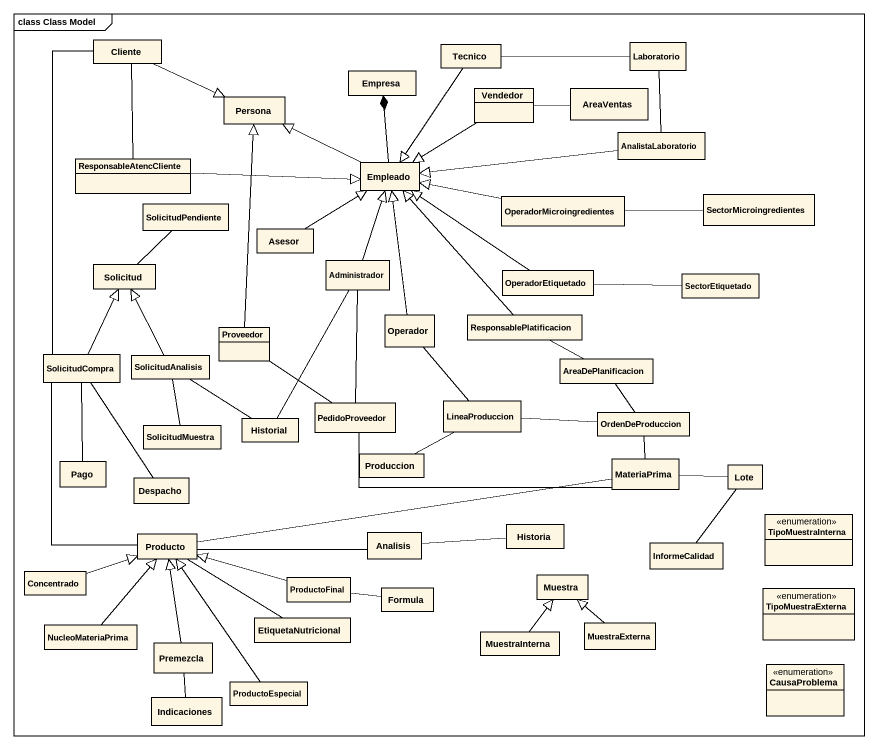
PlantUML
@startuml
mainframe class Class Model
hide circle
hide empty members
class Cliente
class Laboratorio
class Empresa
class Tecnico
class Persona
class Vendedor
class AreaVentas
class ResponsableAtencCliente
class AnalistaLaboratorio
class Empleado
class OperadorMicroingredientes
class SectorMicroingredientes
class SolicitudPendiente
class Asesor
class Solicitud
class Administrador
class OperadorEtiquetado
class SectorEtiquetado
class Operador
class ResponsablePlatificacion
class Proveedor
class SolicitudCompra
class SolicitudAnalisis
class AreaDePlanificacion
class SolicitudMuestra
class Historial
class PedidoProveedor
class LineaProduccion
class OrdenDeProduccion
class Pago
class Produccion
class MateriaPrima
class Lote
class Despacho
class Producto
class Analisis
class Historia
class InformeCalidad
enum TipoMuestraInterna
class Concentrado
class ProductoFinal
class Muestra
class NucleoMateriaPrima
class EtiquetaNutricional
class Formula
class MuestraExterna
enum TipoMuestraExterna
class Premezcla
class MuestraInterna
enum CausaProblema
class Indicaciones
class ProductoEspecial
Cliente -right-|> Persona
Cliente -- ResponsableAtencCliente
Laboratorio -- AnalistaLaboratorio
Tecnico -right- Laboratorio
Tecnico --|> Empleado
Vendedor -right- AreaVentas
Vendedor --|> Empleado
ResponsableAtencCliente -right-|> Empleado
AnalistaLaboratorio -left-|> Empleado
Empleado -up-* Empresa
Empleado -left-|> Persona
OperadorMicroingredientes -left-|> Empleado
OperadorMicroingredientes -right- SectorMicroingredientes
SolicitudPendiente -- Solicitud
Asesor -up-|> Empleado
Administrador -up-|> Empleado
Administrador -- PedidoProveedor
OperadorEtiquetado -up-|> Empleado
OperadorEtiquetado -right- SectorEtiquetado
Operador -up-|> Empleado
Operador -- LineaProduccion
ResponsablePlatificacion -up-|> Empleado
Proveedor -up-|> Persona
Proveedor -- PedidoProveedor
SolicitudCompra -up- Cliente
SolicitudCompra -up-|> Solicitud
SolicitudAnalisis -up-|> Solicitud
AreaDePlanificacion -left- ResponsablePlatificacion
AreaDePlanificacion -- OrdenDeProduccion
SolicitudMuestra -up- SolicitudAnalisis
Historial -up- Administrador
Historial -up- SolicitudAnalisis
PedidoProveedor -right- MateriaPrima
OrdenDeProduccion -left- LineaProduccion
OrdenDeProduccion -- MateriaPrima
Pago -up- SolicitudCompra
Produccion -right- LineaProduccion
MateriaPrima -right- Lote
MateriaPrima -left- Producto
Despacho -up- SolicitudCompra
Producto -up- SolicitudCompra
Analisis -left- Producto
Historia -left- Analisis
InformeCalidad -up- Lote
Concentrado -right-|> Producto
ProductoFinal -left-|> Producto
NucleoMateriaPrima -up-|> Producto
EtiquetaNutricional -up- Producto
Formula -left- ProductoFinal
MuestraExterna -up-|> Muestra
Premezcla -up-|> Producto
MuestraInterna -up-|> Muestra
Indicaciones -up- Premezcla
ProductoEspecial -up-|> Producto
@enduml
